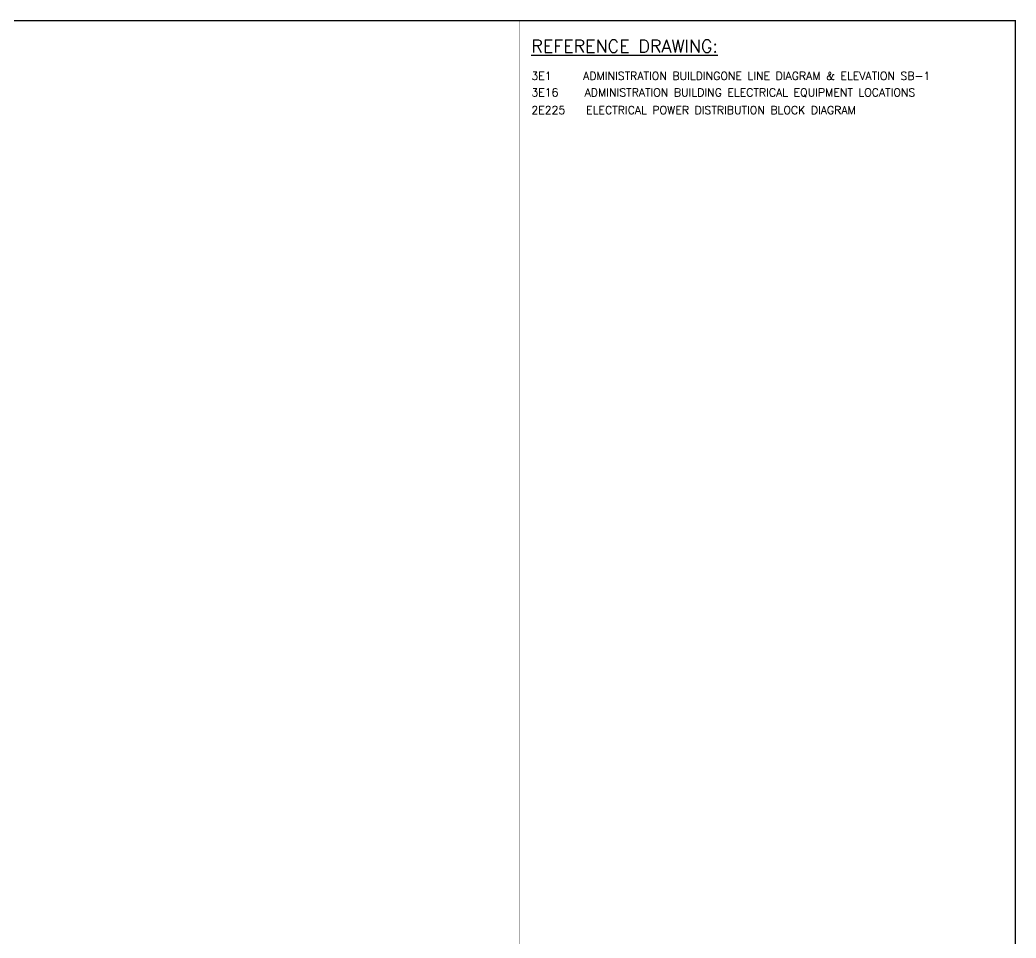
# Model space of a CAD drawing. Extents: x 0 to 39.8, y 0 to 28.7.
# Drawn here: x 24.2 to 39.76, y 14.32 to 28.66 of the extents above; entities that cross this region are included whole.
import ezdxf
from ezdxf.enums import TextEntityAlignment as Align

# ---------------------------------------------------------------- set-up
doc = ezdxf.new("R2010")
doc.units = 0
doc.header["$LTSCALE"] = 0.25
doc.header["$MEASUREMENT"] = 0
for name, color, linetype in [('TEXT', 7, 'CONTINUOUS'), ('TTL', 7, 'CONTINUOUS'), ('TTL-LINE', 7, 'CONTINUOUS')]:
    doc.layers.add(name, color=color, linetype=linetype)
doc.styles.get("Standard").update_dxf_attribs({"font": 'SIMPLEX.SHX'})
doc.styles.add('STDTEXT', font='SIMPLEX')
doc.styles.add('SUBTITLE', font='simplex.shx')
doc.styles.add('TITLE', font='simplex.shx')

# ---------------------------------------------------------------- blocks, each defined once
blk = doc.blocks.new('Ttl-fdd')
at = {"layer": 'TTL', "color": 4, "const_width": 0.02}
blk.add_lwpolyline([(-32, -2.625), (-32, 26.025), (7.75, 26.025), (7.75, -2.625), (-32, -2.625)], dxfattribs=at)
at = {"layer": 'TTL-LINE', "color": 8, "const_width": 0.01, "flags": 128}
blk.add_lwpolyline([(0, 0.25), (0, 26.025)], dxfattribs=at)
at = {"layer": 'TTL', "color": 7, "style": 'STDTEXT'}
for tag, p in [('DRNDATE', (1.625, -0.804)), ('DESDATE', (1.625, -1.085)), ('CKDATE', (1.625, -1.335)), ('APPDDATE', (1.625, -1.589))]:
    blk.add_attdef(tag, text='', height=0.093, dxfattribs=at).set_placement(p, align=Align.MIDDLE_CENTER)
for tag, p in [('DRNBY', (0.527, -0.852)), ('DESBY', (0.527, -1.118)), ('CHKBY', (0.527, -1.385)), ('APPDBY', (0.527, -1.652))]:
    blk.add_attdef(tag, p, '', height=0.0625, dxfattribs=at)
at = {"layer": 'TTL', "color": 7}
for tag, height, style, p in [('LINE_ONE', 0.15, 'SUBTITLE', (4.875, -1.25)), ('LINE_TWO', 0.15, 'SUBTITLE', (4.875, -1.5)), ('LINE_THREE', 0.15, 'SUBTITLE', (4.875, -1.75)), ('LINE_FOUR', 0.15, 'SUBTITLE', (4.875, -2)), ('SCALE', 0.109, 'STDTEXT', (1, -2.029)), ('DWG_FILE_NO.', 0.146, 'STDTEXT', (0.872, -2.488))]:
    blk.add_attdef(tag, text='', height=height, dxfattribs=dict(at, style=style)).set_placement(p, align=Align.CENTER)
at = {"layer": 'TTL', "color": 4, "style": 'TITLE'}
blk.add_attdef('DWG_NO.', text='', height=0.25, dxfattribs=at).set_placement((4.875, -2.5), align=Align.CENTER)

msp = doc.modelspace()

# ---------------------------------------------------------------- block references
at = {"layer": 'TTL'}
msp.add_blockref('Ttl-fdd', (32, 2.625), dxfattribs=at)

# ---------------------------------------------------------------- texts
at = {"layer": 'TEXT', "color": 7}
msp.add_text('%%UREFERENCE DRAWING:', height=0.2, dxfattribs=at).set_placement((32.19, 28.15))
at = {"layer": 'TEXT'}
for s, p in [('3E1     ADMINISTRATION BUILDINGONE LINE DIAGRAM & ELEVATION SB-1', (32.19, 27.724)), ('3E16    ADMINISTRATION BUILDING ELECTRICAL EQUIPMENT LOCATIONS', (32.19, 27.466)), ('2E225   ELECTRICAL POWER DISTRIBUTION BLOCK DIAGRAM', (32.19, 27.189))]:
    msp.add_text(s, height=0.125, dxfattribs=at).set_placement(p)

doc.saveas('drawing.dxf')
